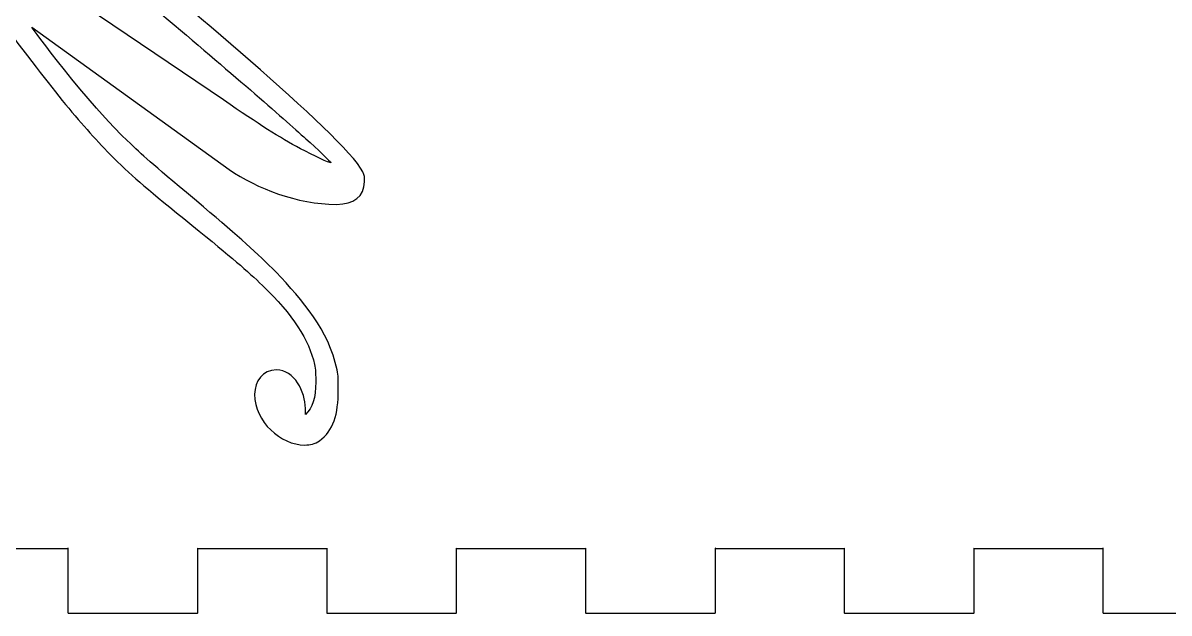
# Model space of a CAD drawing. Extents: x 5 to 509, y -8625 to -7917.
# Drawn here: x 347.4 to 436, y -8378.6 to -8333 of the extents above; entities that cross this region are included whole.
import ezdxf

# ---------------------------------------------------------------- set-up
doc = ezdxf.new("R2010")
doc.units = 0
doc.layers.add('Corps', color=7, linetype='CONTINUOUS')

msp = doc.modelspace()

# ---------------------------------------------------------------- linework, layer by layer
at = {"layer": 'Corps', "color": 6}
for p, q in [((362.922112, -8338.971837), (345.316954, -8327.077763)), ((348.101678, -8333.355191), (363.346903, -8344.352491)), ((369.246736, -8363.279172), (369.246736, -8362.807186)), ((369.246736, -8363.279172), (369.246736, -8363.279172))]:
    msp.add_line(p, q, dxfattribs=at)
at = {"layer": 'Corps', "color": 7}
for p, q in [((340.917726, -8373.62352), (350.917736, -8373.62352)), ((350.898236, -8373.60352), (350.898236, -8378.60352)), ((360.917746, -8373.62352), (370.917746, -8373.62352)), ((360.937246, -8378.60352), (360.937246, -8373.60352)), ((370.898246, -8373.60352), (370.898246, -8378.60352)), ((380.917746, -8373.62352), (390.917746, -8373.62352)), ((380.937246, -8378.60352), (380.937246, -8373.60352)), ((390.898246, -8373.60352), (390.898246, -8378.60352)), ((400.917746, -8373.62352), (410.917746, -8373.62352)), ((400.937246, -8378.60352), (400.937246, -8373.60352)), ((410.898246, -8373.60352), (410.898246, -8378.60352)), ((420.917746, -8373.62352), (430.917746, -8373.62352)), ((420.937246, -8378.60352), (420.937246, -8373.60352)), ((430.898246, -8373.60352), (430.898246, -8378.60352)), ((350.917736, -8378.62352), (360.917746, -8378.62352)), ((370.917746, -8378.62352), (380.917746, -8378.62352)), ((390.917746, -8378.62352), (400.917746, -8378.62352)), ((410.917746, -8378.62352), (420.917746, -8378.62352)), ((430.917746, -8378.62352), (440.917746, -8378.62352))]:
    msp.add_line(p, q, dxfattribs=at)
at = {"layer": 'Corps', "color": 6}
for points in [[(373.683389, -8344.541285), (372.22027, -8341.614965), (358.202245, -8330.334473), (355.134307, -8327.455352)], [(345.411359, -8332.458415), (350.084055, -8338.688645), (351.877621, -8340.859786), (354.426302, -8343.455715)], [(358.155012, -8332.364018), (363.346903, -8336.753498), (367.500341, -8340.3406), (369.293908, -8341.992555)], [(355.747907, -8342.370145), (352.302412, -8339.160632), (348.101678, -8333.355191), (348.101678, -8333.355191)], [(368.869117, -8342.747734), (367.217189, -8341.850959), (365.706836, -8340.906985), (362.922112, -8338.971837)], [(361.364527, -8347.231611), (357.494241, -8343.974901), (356.880641, -8343.455715), (355.747907, -8342.370145)], [(369.293908, -8341.992555), (370.143489, -8342.700535), (371.229051, -8343.786106), (371.229051, -8343.833305)], [(354.426302, -8343.455715), (356.078293, -8345.060471), (357.022279, -8345.862849), (360.467774, -8348.647573)], [(371.229051, -8343.833305), (371.134646, -8343.880501), (369.860275, -8343.26692), (368.869117, -8342.747734)], [(363.346903, -8344.352491), (365.565198, -8345.815651), (368.538732, -8347.042817), (371.653841, -8347.042817)], [(371.653841, -8347.042817), (373.022618, -8347.042817), (373.777794, -8346.429233), (373.824965, -8345.296465)], [(373.824965, -8345.296465), (373.824965, -8344.871676), (373.824965, -8344.871676), (373.683389, -8344.541285)], [(366.981208, -8352.281873), (365.518027, -8350.818713), (364.14925, -8349.591547), (361.364527, -8347.231611)], [(360.467774, -8348.647573), (363.630055, -8351.196303), (364.715617, -8352.140277), (365.942817, -8353.320245)], [(371.701075, -8359.833667), (371.040241, -8356.718552), (369.057927, -8354.500212), (366.981208, -8352.281873)], [(365.942817, -8353.320245), (368.302751, -8355.585783), (369.529889, -8357.52093), (369.954679, -8359.408878)], [(369.954679, -8359.408878), (370.049084, -8359.739269), (370.049084, -8360.305654), (370.049084, -8360.777641)], [(367.028379, -8359.833667), (365.942817, -8359.833667), (365.329217, -8360.683244), (365.329217, -8361.721615)], [(369.246736, -8362.807186), (369.246736, -8361.53282), (368.397155, -8359.833667), (367.028379, -8359.833667)], [(371.795479, -8361.391224), (371.795479, -8360.494449), (371.795479, -8360.352852), (371.701075, -8359.833667)], [(370.049084, -8360.777641), (370.049084, -8361.957609), (369.813103, -8362.807186), (369.246736, -8363.279172)], [(365.329217, -8361.721615), (365.329217, -8363.845557), (367.358765, -8365.639108), (369.199503, -8365.639108)], [(370.332298, -8365.308717), (371.41786, -8364.553538), (371.795479, -8363.279172), (371.795479, -8361.391224)], [(369.199503, -8365.639108), (369.624294, -8365.639108), (370.001913, -8365.54471), (370.332298, -8365.308717)]]:
    msp.add_open_spline(points, degree=3, dxfattribs=at)
at = {"layer": 'Corps', "color": 7}
for points in [[(350.917736, -8373.62352), (350.906036, -8373.62352), (350.898236, -8373.61352), (350.898236, -8373.60352)], [(360.937246, -8373.60352), (360.937246, -8373.61552), (360.929246, -8373.62352), (360.917746, -8373.62352)], [(370.917746, -8373.62352), (370.906046, -8373.62352), (370.898246, -8373.61352), (370.898246, -8373.60352)], [(380.937246, -8373.60352), (380.937246, -8373.61552), (380.929246, -8373.62352), (380.917746, -8373.62352)], [(390.917746, -8373.62352), (390.906046, -8373.62352), (390.898246, -8373.61352), (390.898246, -8373.60352)], [(400.937246, -8373.60352), (400.937246, -8373.61552), (400.929246, -8373.62352), (400.917746, -8373.62352)], [(410.917746, -8373.62352), (410.906046, -8373.62352), (410.898246, -8373.61352), (410.898246, -8373.60352)], [(420.937246, -8373.60352), (420.937246, -8373.61552), (420.929246, -8373.62352), (420.917746, -8373.62352)], [(430.917746, -8373.62352), (430.906046, -8373.62352), (430.898246, -8373.61352), (430.898246, -8373.60352)], [(350.898236, -8378.60352), (350.898236, -8378.61552), (350.906236, -8378.62352), (350.917736, -8378.62352)], [(360.917746, -8378.62352), (360.929446, -8378.62352), (360.937246, -8378.61352), (360.937246, -8378.60352)], [(370.898246, -8378.60352), (370.898246, -8378.61552), (370.906246, -8378.62352), (370.917746, -8378.62352)], [(380.917746, -8378.62352), (380.929446, -8378.62352), (380.937246, -8378.61352), (380.937246, -8378.60352)], [(390.898246, -8378.60352), (390.898246, -8378.61552), (390.906246, -8378.62352), (390.917746, -8378.62352)], [(400.917746, -8378.62352), (400.929446, -8378.62352), (400.937246, -8378.61352), (400.937246, -8378.60352)], [(410.898246, -8378.60352), (410.898246, -8378.61552), (410.906246, -8378.62352), (410.917746, -8378.62352)], [(420.917746, -8378.62352), (420.929446, -8378.62352), (420.937246, -8378.61352), (420.937246, -8378.60352)], [(430.898246, -8378.60352), (430.898246, -8378.61552), (430.906246, -8378.62352), (430.917746, -8378.62352)]]:
    msp.add_open_spline(points, degree=3, dxfattribs=at)

doc.saveas('drawing.dxf')
